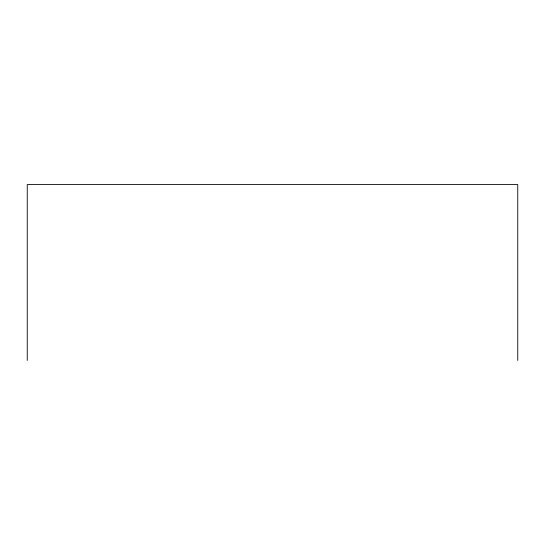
<?xml version="1.0" encoding="UTF-8"?>
<svg xmlns="http://www.w3.org/2000/svg" width="545" height="545" viewBox="0 0 545 545"><rect width="100%" height="100%" fill="white"/><g stroke="black" fill="none" stroke-linecap="round" stroke-linejoin="round"><path stroke-width="0.82" d="M517.75 360.449L517.75 184.551L27.25 184.551L27.25 360.449"/></g></svg>
